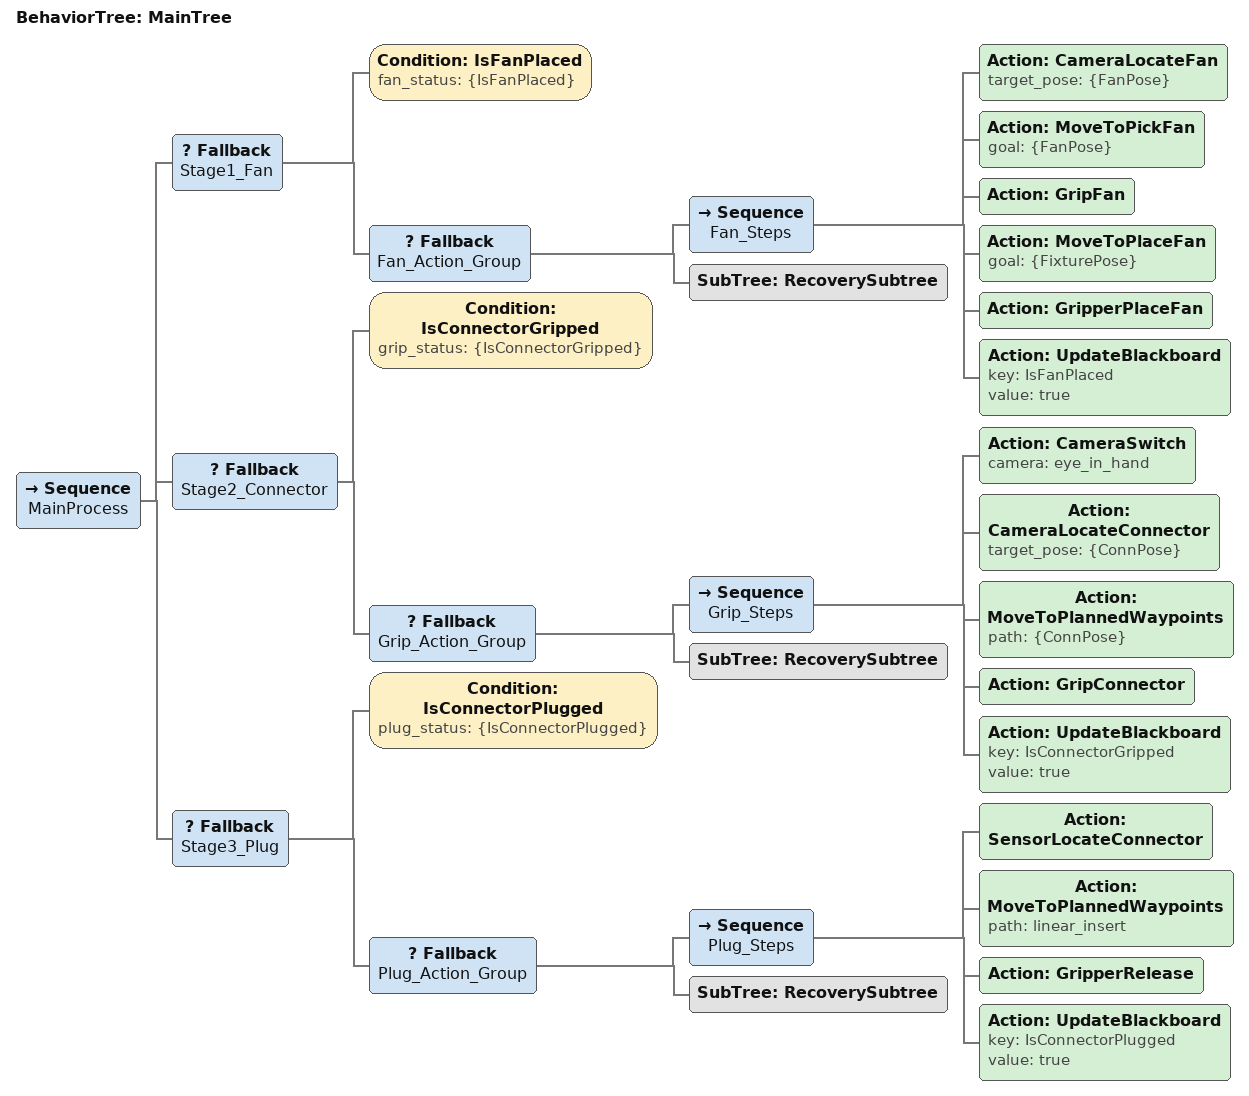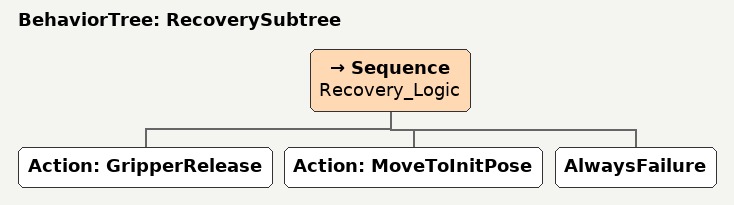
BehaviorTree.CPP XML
<?xml version="1.0" encoding="UTF-8"?>
<root BTCPP_format="4">
    <BehaviorTree ID="MainTree">
        <Sequence name="MainProcess">

            <Fallback name="Stage1_Fan">
                <Condition ID="IsFanPlaced" fan_status="{IsFanPlaced}"/>
                <Fallback name="Fan_Action_Group">
                    <Sequence name="Fan_Steps">
                        <Action ID="CameraLocateFan" target_pose="{FanPose}"/>
                        <Action ID="MoveToPickFan" goal="{FanPose}"/>
                        <Action ID="GripFan"/>
                        <Action ID="MoveToPlaceFan" goal="{FixturePose}"/>
                        <Action ID="GripperPlaceFan"/>
                        <Action ID="UpdateBlackboard" key="IsFanPlaced" value="true"/>
                    </Sequence>
                    <SubTree ID="RecoverySubtree"/> </Fallback>
            </Fallback>

            <Fallback name="Stage2_Connector">
                <Condition ID="IsConnectorGripped" grip_status="{IsConnectorGripped}"/>
                <Fallback name="Grip_Action_Group">
                    <Sequence name="Grip_Steps">
                        <Action ID="CameraSwitch" camera="eye_in_hand"/>
                        <Action ID="CameraLocateConnector" target_pose="{ConnPose}"/>
                        <Action ID="MoveToPlannedWaypoints" path="{ConnPose}"/>
                        <Action ID="GripConnector"/>
                        <Action ID="UpdateBlackboard" key="IsConnectorGripped" value="true"/>
                    </Sequence>
                    <SubTree ID="RecoverySubtree"/>
                </Fallback>
            </Fallback>

            <Fallback name="Stage3_Plug">
                <Condition ID="IsConnectorPlugged" plug_status="{IsConnectorPlugged}"/>
                <Fallback name="Plug_Action_Group">
                    <Sequence name="Plug_Steps">
                        <Action ID="SensorLocateConnector"/>
                        <Action ID="MoveToPlannedWaypoints" path="linear_insert"/>
                        <Action ID="GripperRelease"/>
                        <Action ID="UpdateBlackboard" key="IsConnectorPlugged" value="true"/>
                    </Sequence>
                    <SubTree ID="RecoverySubtree"/>
                </Fallback>
            </Fallback>

        </Sequence>
    </BehaviorTree>

    <BehaviorTree ID="RecoverySubtree">
        <Sequence name="Recovery_Logic">
            <Action ID="GripperRelease"/>
            <Action ID="MoveToInitPose"/>
            <AlwaysFailure/> </Sequence>
    </BehaviorTree>

</root>
